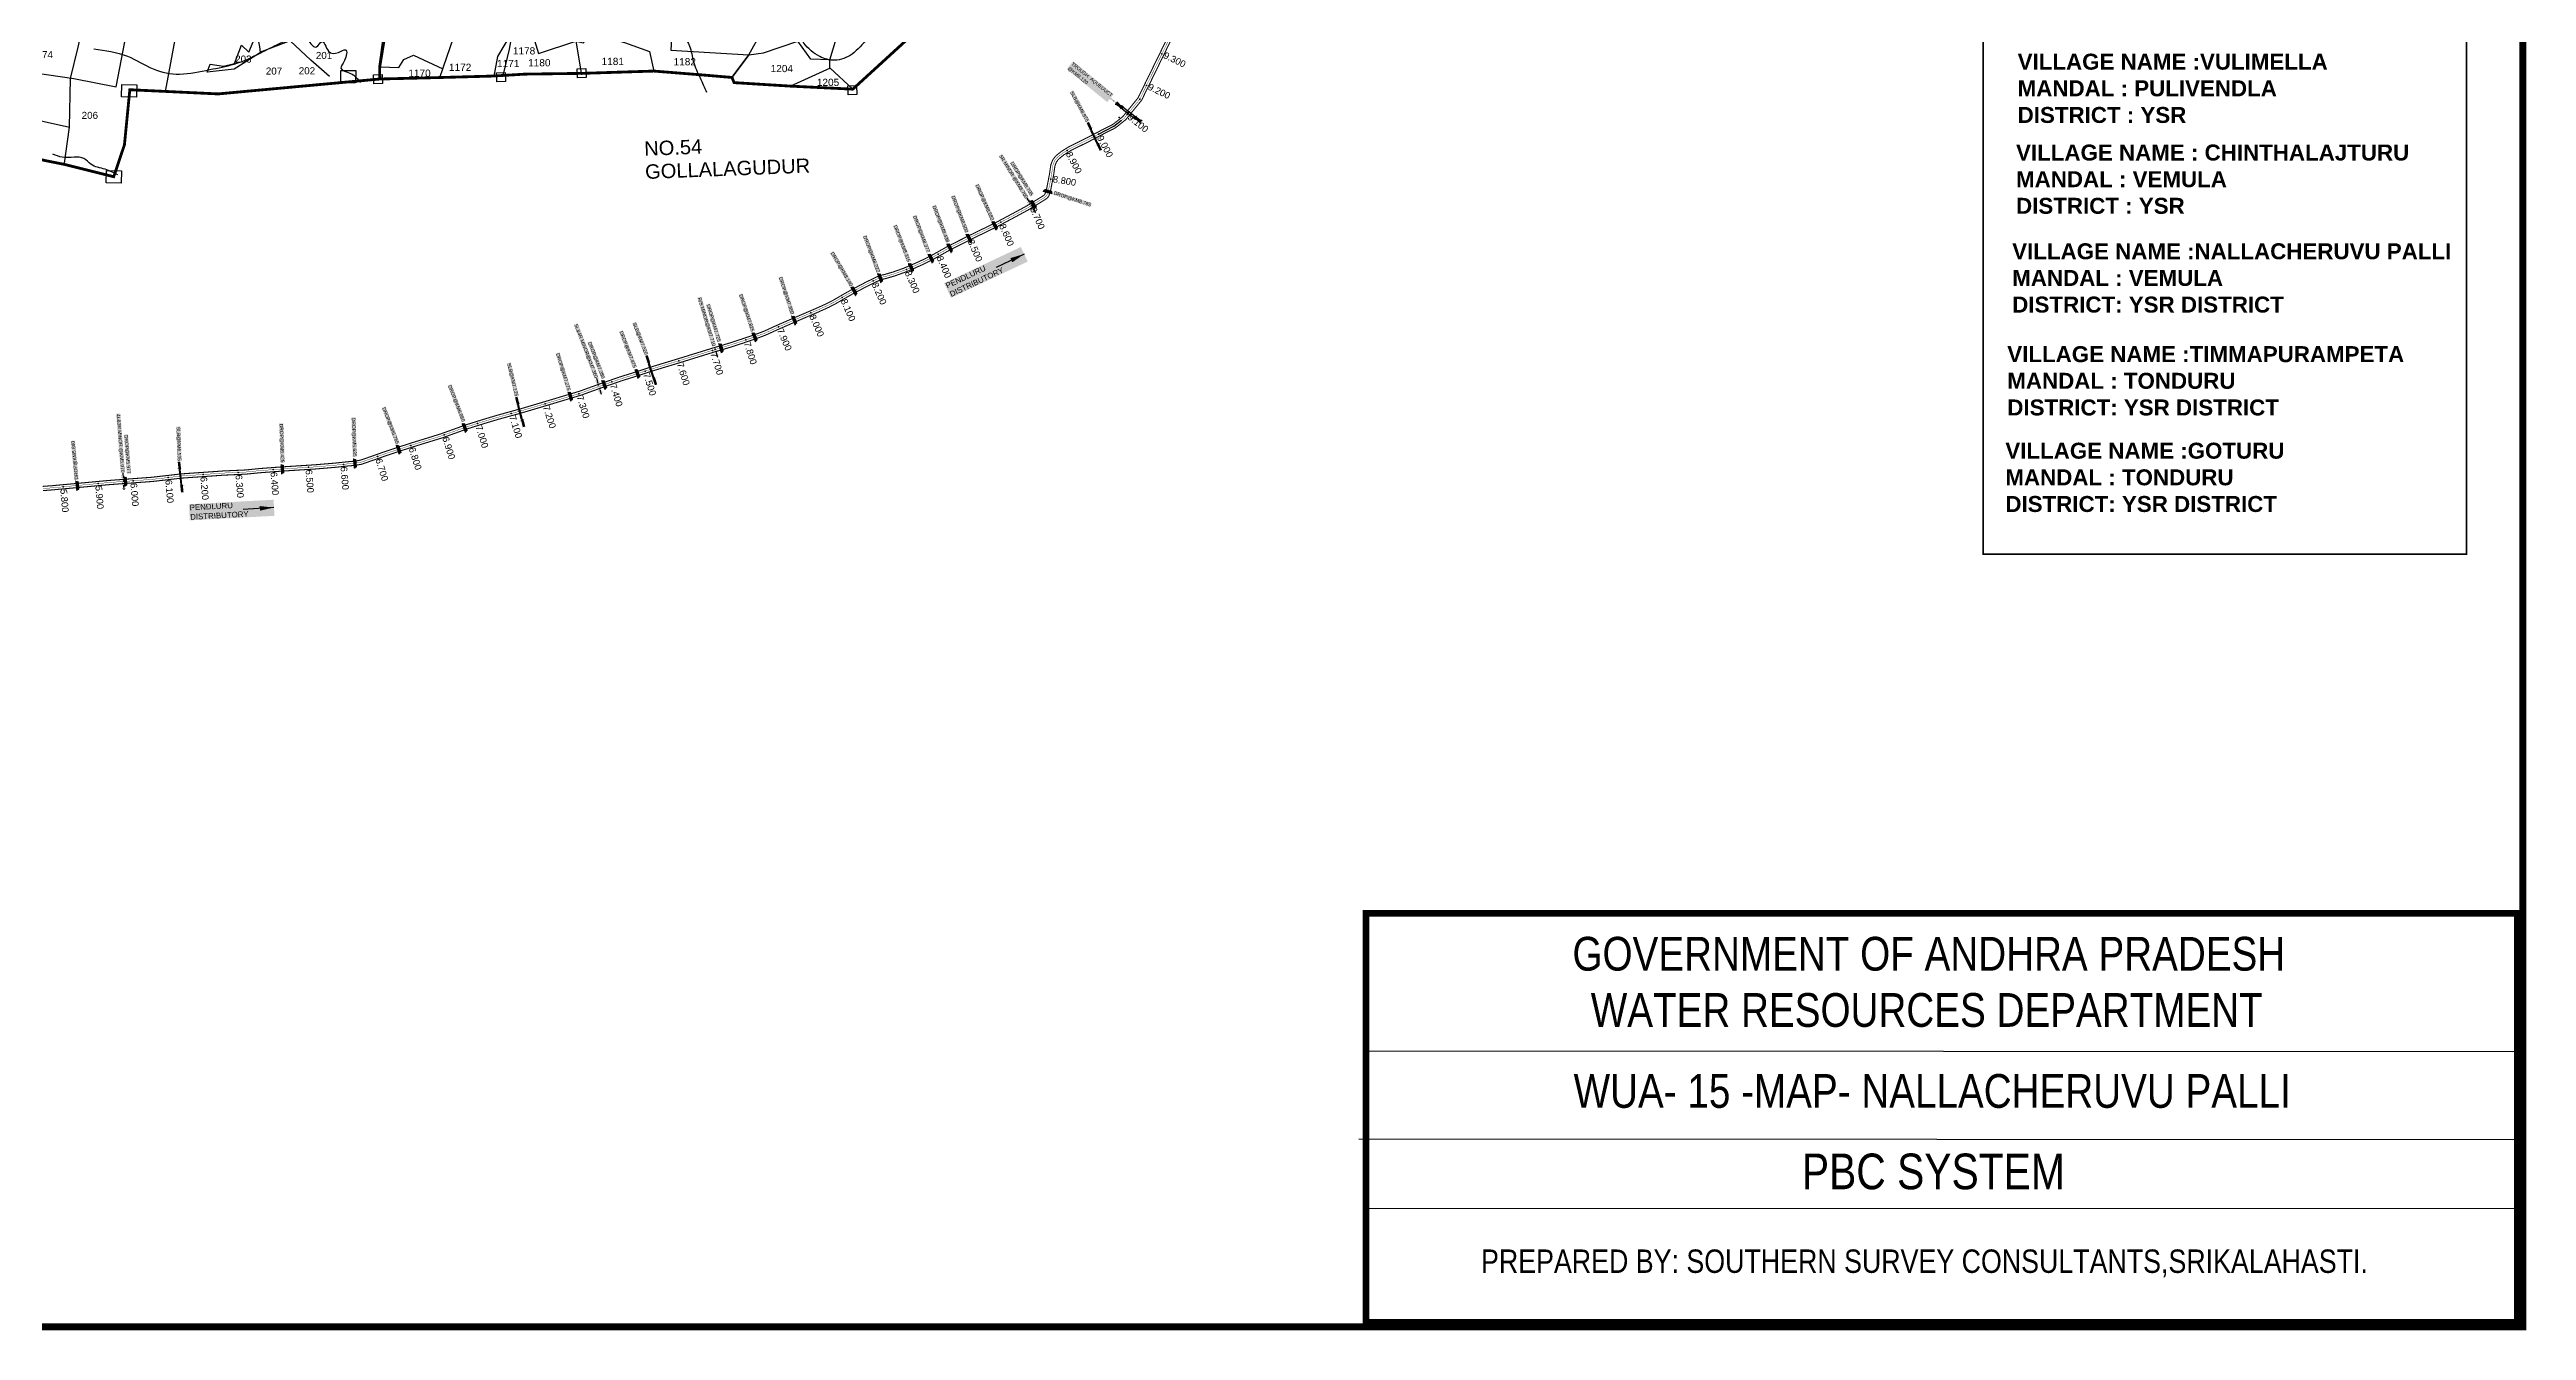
# Model space of a CAD drawing. Header units: inches. Extents: x 203261 to 228925, y 1594290 to 1605484.
# Drawn here: x 211576 to 218623, y 1594290 to 1597934 of the extents above; entities that cross this region are included whole.
import ezdxf
from ezdxf.enums import TextEntityAlignment as Align

# ---------------------------------------------------------------- set-up
doc = ezdxf.new("R2010")
doc.units = ezdxf.units.IN
doc.header["$MEASUREMENT"] = 0
doc.linetypes.add('ACAD_ISO02W100', pattern=[15, 12, -3])
doc.linetypes.add('HIDDEN2', pattern=[0.1875, 0.125, -0.0625])
for name, color, linetype in [('CANAL1', 7, 'Continuous'), ('CSMark', 72, 'Continuous'), ('FRAME 025', 7, 'Continuous'), ('PAPER SIZE', 5, 'Continuous'), ('PLOT NO', 7, 'Continuous'), ('PLOTS', 7, 'Continuous'), ('PLOTS NO', 7, 'Continuous'), ('STREAM', 4, 'Continuous'), ('STRUCTURE', 5, 'Continuous'), ('TEXT', 1, 'Continuous'), ('text2', 7, 'Continuous'), ('TITLEBLOCK', 7, 'Continuous'), ('VILLAGE BOUNDRY', 5, 'Continuous'), ('VILLAGE BOUNDRY STONE', 1, 'Continuous'), ('VILLAGE BOUNDRY STONES', 1, 'Continuous')]:
    doc.layers.add(name, color=color, linetype=linetype)
doc.styles.add('ARIALN', font='ARIALN.TTF')
doc.styles.get("Standard").update_dxf_attribs({"font": 'arial.ttf'})
doc.dimstyles.get("Standard").update_dxf_attribs({"dimtxt": 0.18, "dimasz": 0.18, "dimexe": 0.18, "dimexo": 0.0625, "dimgap": 0.09, "dimtad": 0, "dimtih": 1, "dimtoh": 1, "dimdec": 4, "dimzin": 0, "dimdsep": 46, "dimtxsty": 'Standard', "dimcen": 0.09, "dimadec": 0, "dimazin": 0, "dimtfac": 1, "dimtdec": 4, "dimtofl": 0, "dimtmove": 0, "dimatfit": 3, "dimfxl": 1, "dimtolj": 1, "dimtzin": 0, "dimarcsym": 0})

# ---------------------------------------------------------------- blocks, each defined once
blk = doc.blocks.new('DROP')
h = blk.add_hatch()
h.set_pattern_fill('ANSI31', color=1, scale=10, angle=45)
h.set_pattern_definition([(90, (-324.4107, -25.7687), (-1.25, 0), [])])
h.paths.add_polyline_path([(-9.9, -4.3), (-13.8, 4.1), (13.8, 4.1), (10.2, -4.3)])
at = {"layer": 'STRUCTURE', "color": 5, "const_width": 0.49}
blk.add_lwpolyline([(-9.9, -4.3), (-13.8, 4.1), (13.8, 4.1), (10.2, -4.3), (-9.9, -4.3)], dxfattribs=at)
at = {"layer": 'STRUCTURE', "color": 5}
blk.add_circle((0, 0), 1.33, dxfattribs=at)
blk = doc.blocks.new('1INLET')
at = {"layer": 'STRUCTURE', "color": 190}
for points, const_width in [([(9, 10), (9, 7), (5, 4), (0, 4), (0, 4), (0, 4), (-5, 4), (-9, 7), (-9, 10)], 0.35), ([(0, -4), (0, 4)], 1.75), ([(7, 6), (23, 6)], 0.35), ([(-9, -10), (-9, -7), (-5, -4), (0, -4), (5, -4), (9, -7), (9, -10)], 0.35), ([(7, -6), (23, -6)], 0.35)]:
    blk.add_lwpolyline(points, dxfattribs=dict(at, const_width=const_width))
at = {"layer": 'STRUCTURE', "color": 0}
blk.add_circle((0, 0), 1.31, dxfattribs=at)
blk.add_leader([(26, 0), (6, 0)], dimstyle='Standard', override={"dimasz": 8, "dimgap": 0.09, "dimtad": 0}, dxfattribs=at)
blk = doc.blocks.new('UT')
at = {"layer": 'STRUCTURE'}
h = blk.add_hatch(dxfattribs=at)
h.set_pattern_fill('DASH', color=150, scale=8, angle=-39.6278, style=0)
h.set_pattern_definition([(320.372247933, (-4370.464, -6260.8811), (1.40800153113, 0.132407282), [1, -1])])
h.paths.add_polyline_path([(765163, 1700682), (765166, 1700681), (765167, 1700680), (765169, 1700680), (765172, 1700680), (765176, 1700679), (765180, 1700679), (765183, 1700680), (765188, 1700681), (765189, 1700681), (765193, 1700682), (765196, 1700680), (765196, 1700672), (765193, 1700670), (765191, 1700671), (765188, 1700671), (765185, 1700672), (765184, 1700672), (765181, 1700672), (765180, 1700673), (765178, 1700673), (765177, 1700673), (765175, 1700673), (765173, 1700672), (765170, 1700672), (765168, 1700672), (765166, 1700671), (765165, 1700671), (765163, 1700670)])
h.paths.add_polyline_path([(765259, 1700682), (765256, 1700680), (765256, 1700672), (765259, 1700670), (765262, 1700671), (765264, 1700672), (765266, 1700672), (765269, 1700673), (765273, 1700673), (765276, 1700673), (765279, 1700673), (765281, 1700673), (765284, 1700672), (765286, 1700672), (765288, 1700671), (765289, 1700671), (765289, 1700683), (765288, 1700682), (765286, 1700681), (765283, 1700681), (765281, 1700680), (765277, 1700680), (765273, 1700680), (765269, 1700680), (765265, 1700681), (765261, 1700682)])
at = {"layer": 'STRUCTURE', "color": 150, "const_width": 0.628}
for points in [[(765190, 1700688), (765190, 1700684), (765196, 1700680), (765256, 1700680), (765262, 1700684), (765262, 1700688)], [(765190, 1700664), (765190, 1700668), (765196, 1700672), (765256, 1700672), (765262, 1700668), (765262, 1700664)]]:
    blk.add_lwpolyline(points, dxfattribs=at)
at = {"layer": 'STRUCTURE', "color": 150}
for points in [[(765196, 1700680), (765256, 1700680)], [(765196, 1700672), (765256, 1700672)], [(765196, 1700672), (765256, 1700672)]]:
    blk.add_lwpolyline(points, dxfattribs=at)
at = {"layer": 'STRUCTURE', "color": 0}
blk.add_circle((765226, 1700676), 1.89, dxfattribs=at)
at = {"layer": 'STRUCTURE', "color": 150}
for points in [[(765163, 1700682), (765164, 1700681), (765168, 1700680), (765171, 1700680), (765176, 1700679), (765185, 1700680), (765193, 1700682)], [(765163, 1700670), (765164, 1700671), (765168, 1700672), (765171, 1700672), (765176, 1700673), (765185, 1700672), (765193, 1700670)], [(765289, 1700683), (765288, 1700682), (765284, 1700681), (765281, 1700680), (765276, 1700680), (765267, 1700680), (765259, 1700682)], [(765289, 1700671), (765288, 1700671), (765284, 1700672), (765281, 1700673), (765276, 1700673), (765267, 1700672), (765259, 1700670)]]:
    blk.add_spline(points, degree=3, dxfattribs=at)
at = {"layer": 'STRUCTURE', "color": 0}
blk.add_text('STREAM', height=5, dxfattribs=at).set_placement((765148, 1700676), align=Align.MIDDLE_CENTER)
for points in [[(765191, 1700676), (765164, 1700676)], [(765289, 1700677), (765265, 1700676)]]:
    blk.add_leader(points, dimstyle='Standard', override={"dimasz": 10, "dimgap": 0.09, "dimtad": 0}, dxfattribs=at)
blk = doc.blocks.new('1SLB')
at = {"layer": 'STRUCTURE'}
h = blk.add_hatch(dxfattribs=at)
h.set_pattern_fill('DOTS', color=6, scale=14, angle=320.37225, style=0)
h.set_pattern_definition([(320.372247934, (-538945.0768, -1194857.3203), (0.89503691186, 0.39489261377), [0, -0.875])])
h.paths.add_polyline_path([(-43.8, 3.5), (-43.8, -3.5), (-23.1, -3.5), (-21, -2.1), (21, -2.1), (23.1, -3.5), (43.8, -3.5), (43.8, 3.5), (23.1, 3.5), (21, 2.1), (-21, 2.1), (-23.1, 3.5)])
at = {"layer": 'STRUCTURE', "color": 6, "linetype": 'ACAD_ISO02W100', "ltscale": 0.5, "const_width": 0.35}
for points in [[(-43.8, 3.5), (-23.1, 3.5)], [(23.1, 3.5), (43.8, 3.5)], [(-43.8, -3.5), (-23.1, -3.5)], [(23.1, -3.5), (43.8, -3.5)]]:
    blk.add_lwpolyline(points, dxfattribs=at)
at = {"layer": 'STRUCTURE', "color": 6, "const_width": 0.44}
for points in [[(-25.2, 7.7), (-25.2, 4.9), (-21, 2.1), (21, 2.1), (25.2, 4.9), (25.2, 7.7)], [(-25.2, -7.7), (-25.2, -4.9), (-21, -2.1), (21, -2.1), (25.2, -4.9), (25.2, -7.7)]]:
    blk.add_lwpolyline(points, dxfattribs=at)
at = {"layer": 'STRUCTURE', "color": 6}
blk.add_lwpolyline([(-21, -2.1), (21, -2.1)], dxfattribs=at)
blk.add_lwpolyline([(-21, -2.1), (21, -2.1)], dxfattribs=at)
at = {"layer": 'STRUCTURE', "color": 0}
blk.add_circle((0, 0), 0.871, dxfattribs=at)
for points in [[(-40.8, 0), (-24.8, 0)], [(39.6, -0.2), (23.5, -0.2)]]:
    blk.add_leader(points, dimstyle='Standard', override={"dimasz": 10, "dimgap": 0.09, "dimtad": 0}, dxfattribs=at)

msp = doc.modelspace()

# ---------------------------------------------------------------- linework, layer by layer
at = {"color": 5, "const_width": 20}
msp.add_lwpolyline([(203298.6, 1605084.6), (218613.4, 1605084.6), (218613.4, 1594300.1), (203298.6, 1594300.1)], close=True, dxfattribs=at)
at = {"const_width": 5}
msp.add_lwpolyline([(217077.5, 1597992.8), (218453.1, 1597992.8), (218453.1, 1596498.2), (217077.5, 1596498.2)], close=True, dxfattribs=at)
at = {"layer": 'CANAL1', "color": 200, "const_width": 3}
for points in [[(214765.3, 1597984.9), (214672.9, 1597796.3), (214629.3, 1597742.8), (214621.6, 1597736.8), (214613.3, 1597730.1), (214603.6, 1597722.7), (214597.9, 1597719), (214580.6, 1597710.6), (214526.6, 1597682.3), (214476.1, 1597657.3), (214455.2, 1597644.4), (214440.9, 1597633), (214435.4, 1597627.1), (214429.9, 1597619.4), (214424.8, 1597606), (214421, 1597579.4), (214413.1, 1597538.5), (214409.1, 1597524.6), (214406.9, 1597520.8), (214403.3, 1597518), (214389.9, 1597509.8), (214355.2, 1597488.5), (214314, 1597466.2), (214265.3, 1597440.2), (214191.6, 1597404.4), (214132.4, 1597374.6), (214083.4, 1597347.1), (214056, 1597333.7), (214027.3, 1597320.7), (214004.6, 1597311.3), (213977.6, 1597301.7), (213954.1, 1597294.7), (213942.5, 1597292), (213936.4, 1597290.3), (213922.2, 1597283.7), (213897.7, 1597271.7), (213865.8, 1597254.9), (213858.4, 1597251), (213835.4, 1597238.1), (213805.8, 1597220.9), (213787.3, 1597211.3), (213755.6, 1597197), (213695, 1597171), (213638.8, 1597146.5), (213608.2, 1597132.4), (213579.9, 1597122), (213542.4, 1597109.3), (213509, 1597098.5), (213464.7, 1597085.3), (213361.7, 1597053.5), (213286.9, 1597030.8), (213243.4, 1597016.6), (213198.1, 1597002.5), (213140.2, 1596982.3), (213084.5, 1596962.2), (212986.9, 1596932.9), (212917.7, 1596912.4), (212848.6, 1596893.3), (212809.3, 1596881.5), (212761.2, 1596866.5), (212689.6, 1596840.8), (212600.8, 1596813.4), (212536.2, 1596792.3), (212477.8, 1596771.8), (212461.1, 1596766), (212452.5, 1596764.5), (212442.8, 1596762.9), (212424.2, 1596761.4), (212387.2, 1596757.4), (212330.8, 1596752.7), (212283.8, 1596749.7), (212230.4, 1596746.3), (212173.4, 1596742), (212133.7, 1596738), (212070.7, 1596735.2), (211951.5, 1596726.9), (211868, 1596717.3), (211744.1, 1596708.1), (211639.3, 1596698.4), (211582.9, 1596693.2), (211556.5, 1596691.3)], [(214776.7, 1597981.1), (214683.1, 1597789.7), (214637.7, 1597734.1), (214629.1, 1597727.4), (214620.7, 1597720.6), (214610.5, 1597712.8), (214603.8, 1597708.5), (214586, 1597699.9), (214532, 1597671.6), (214481.9, 1597646.8), (214462.1, 1597634.5), (214449.1, 1597624.1), (214444.7, 1597619.5), (214440.5, 1597613.7), (214436.5, 1597603), (214432.9, 1597577.4), (214424.7, 1597535.7), (214420.2, 1597519.8), (214416, 1597512.7), (214410.1, 1597508.1), (214396.2, 1597499.5), (214361.2, 1597478.1), (214319.7, 1597455.6), (214270.7, 1597429.5), (214196.9, 1597393.6), (214138, 1597364), (214089, 1597336.5), (214061.2, 1597322.8), (214032.1, 1597309.7), (214008.9, 1597300.1), (213981.4, 1597290.3), (213957.1, 1597283.1), (213945.5, 1597280.4), (213940.6, 1597279), (213927.4, 1597272.9), (213903.1, 1597261), (213871.4, 1597244.3), (213864.1, 1597240.5), (213841.4, 1597227.7), (213811.6, 1597210.3), (213792.5, 1597200.5), (213760.4, 1597186), (213699.7, 1597160), (213643.7, 1597135.5), (213612.8, 1597121.3), (213583.9, 1597110.7), (213546.2, 1597097.9), (213512.5, 1597087), (213468.2, 1597073.9), (213365.2, 1597042), (213290.5, 1597019.4), (213247, 1597005.2), (213201.9, 1596991.1), (213144.2, 1596971), (213088.2, 1596950.8), (212990.4, 1596921.4), (212921, 1596900.8), (212851.9, 1596881.8), (212812.8, 1596870.1), (212765, 1596855.1), (212693.4, 1596829.4), (212604.5, 1596802), (212540.1, 1596780.9), (212481.7, 1596760.5), (212464.1, 1596754.3), (212454.5, 1596752.7), (212444.2, 1596751), (212425.4, 1596749.4), (212388.4, 1596745.5), (212331.7, 1596740.7), (212284.6, 1596737.8), (212231.3, 1596734.3), (212174.4, 1596730.1), (212134.5, 1596726.1), (212071.4, 1596723.2), (211952.6, 1596714.9), (211869.1, 1596705.3), (211745.1, 1596696.2), (211640.4, 1596686.5), (211583.9, 1596681.3), (211557.7, 1596679.3)]]:
    msp.add_lwpolyline(points, dxfattribs=at)
at = {"layer": 'CANAL1', "color": 1, "linetype": 'HIDDEN2', "ltscale": 28, "const_width": 1}
msp.add_lwpolyline([(214771, 1597983), (214678, 1597793), (214633.5, 1597738.4), (214625.3, 1597732.1), (214617, 1597725.3), (214607.1, 1597717.7), (214600.9, 1597713.8), (214583.3, 1597705.3), (214529.3, 1597676.9), (214479, 1597652), (214458.7, 1597639.4), (214445, 1597628.6), (214440.1, 1597623.3), (214435.2, 1597616.6), (214430.6, 1597604.5), (214427, 1597578.4), (214418.9, 1597537.1), (214414.7, 1597522.2), (214411.4, 1597516.7), (214406.7, 1597513.1), (214393, 1597504.6), (214358.2, 1597483.3), (214316.9, 1597460.9), (214268, 1597434.9), (214194.2, 1597399), (214135.2, 1597369.3), (214086.2, 1597341.8), (214058.6, 1597328.2), (214029.7, 1597315.2), (214006.7, 1597305.7), (213979.5, 1597296), (213955.6, 1597288.9), (213944, 1597286.2), (213938.5, 1597284.7), (213924.8, 1597278.3), (213900.4, 1597266.4), (213868.6, 1597249.6), (213861.3, 1597245.8), (213838.4, 1597232.9), (213808.7, 1597215.6), (213789.9, 1597205.9), (213758, 1597191.5), (213697.3, 1597165.5), (213641.3, 1597141), (213610.5, 1597126.8), (213581.9, 1597116.4), (213544.3, 1597103.6), (213510.7, 1597092.8), (213466.4, 1597079.6), (213363.4, 1597047.7), (213288.7, 1597025.1), (213245.2, 1597010.9), (213200, 1596996.8), (213142.2, 1596976.6), (213086.4, 1596956.5), (212988.7, 1596927.2), (212919.4, 1596906.6), (212850.2, 1596887.5), (212811.1, 1596875.8), (212763.1, 1596860.8), (212691.5, 1596835.1), (212602.7, 1596807.7), (212538.1, 1596786.6), (212479.8, 1596766.2), (212462.6, 1596760.2), (212453.5, 1596758.6), (212443.5, 1596757), (212424.8, 1596755.4), (212387.8, 1596751.5), (212331.2, 1596746.7), (212284.2, 1596743.8), (212230.9, 1596740.3), (212173.9, 1596736.1), (212134.1, 1596732.1), (212071, 1596729.2), (211952, 1596720.9), (211868.6, 1596711.3), (211744.6, 1596702.2), (211639.9, 1596692.5), (211583.4, 1596687.2), (211557.1, 1596685.3)], dxfattribs=at)
at = {"layer": 'FRAME 025', "lineweight": -3, "elevation": 6.5}
for points in [[(215320.1, 1595085.4), (218609.4, 1595083.7)], [(215301.1, 1594834.9), (218590.5, 1594833.2)], [(215315.7, 1594638.4), (218609.4, 1594636.7)]]:
    msp.add_lwpolyline(points, dxfattribs=at)
at = {"layer": 'PAPER SIZE', "color": 5, "const_width": 19.4, "elevation": -6.5}
msp.add_lwpolyline([(215321.5, 1595476.9), (218597.2, 1595476.9), (218597.2, 1594313), (215321.5, 1594313)], close=True, dxfattribs=at)
at = {"layer": 'PLOTS'}
for points in [[(213938.8, 1600061.1), (213832.4, 1599933.4), (213746.8, 1599810.1), (213678.8, 1599684.8), (213647.4, 1599555.5), (213561.8, 1599415), (213502.7, 1599306.4), (213463, 1599204.9), (213448.6, 1599178.4), (213372.7, 1599028.9), (213312.8, 1598895.6), (213263.7, 1598766.3), (213201.3, 1598626.3), (213162.5, 1598495.7), (213146, 1598434.9), (213114, 1598374.6), (213098.3, 1598352.3), (213036.9, 1598260.9), (212966.7, 1598134.7), (212928.9, 1598060.3), (212886.6, 1597975.2), (212851, 1597914.4), (212840.5, 1597858.7)], [(213795.7, 1597905.1), (213853.1, 1598093.6), (213872.4, 1598175), (213886.3, 1598307), (213789.3, 1598339.8), (213718.5, 1598364.2), (213723.6, 1598406.5), (213762.7, 1598553.2), (213710.1, 1598564.8), (213660.3, 1598570.5), (213618.5, 1598570.4), (213540.1, 1598577.2), (213532.4, 1598581), (213425.2, 1598596.3), (213201.3, 1598626.3)], [(212616.9, 1598522.9), (212692.5, 1598419.9), (212761, 1598311.6), (212817.8, 1598215.3), (212869, 1598122.7), (212893.1, 1598070.6), (212897.8, 1598012.7), (212883.8, 1597935.3), (212865.7, 1597860.3)], [(212686.7, 1597854.4), (212735.7, 1597997.6), (212770, 1598274.9), (212775.4, 1598289), (212785, 1598384.1), (212713.1, 1598391.9), (212596.2, 1598407.4)], [(213212, 1597953.9), (213243, 1598092.7), (213271.4, 1598086.3), (213349, 1598025.4), (213343.8, 1597932.2), (213565.2, 1597919.4), (213518, 1597855.3), (213565.2, 1597919.4), (213602.9, 1597985.8), (213536.1, 1597995.3), (213455.1, 1597990.3), (213453.8, 1598010.8), (213349, 1598025.4)], [(212928.6, 1598061.8), (212947.2, 1598055.1), (212936, 1598024.3), (212967, 1597923), (213073.2, 1597958), (213090, 1597861.9)], [(213073.2, 1597958), (213095.5, 1597952.9), (213112.8, 1597981.8), (213212, 1597953.9), (213283, 1597928.1), (213295.2, 1597872.8)], [(213565.2, 1597919.4), (213607.8, 1597924.5), (213705.4, 1597958.2)], [(213861.4, 1597821.3), (213795.8, 1597882.3), (213795.7, 1597905.1), (213741.6, 1597906.4), (213705.4, 1597958.2), (213677.3, 1597985.8), (213602.9, 1597985.8)], [(212516.5, 1597885.2), (212569.8, 1597883.1), (212584.1, 1597905.8), (212611.4, 1597917.9), (212695.1, 1597879.2)], [(213683.4, 1597830), (213798.3, 1597881.6)]]:
    msp.add_lwpolyline(points, dxfattribs=at)
at = {"layer": 'PLOTS NO'}
for points in [[(211352.6, 1598069.6), (211325.5, 1597935.6), (211417.7, 1597885.2), (211645.2, 1597851.3), (211766, 1597828), (211838.7, 1598207.8), (211839.5, 1598256.9), (211850.8, 1598317.6), (211880.8, 1598580.1), (211840.2, 1598591.2), (211700.8, 1598616.3), (211663.7, 1598628.8), (211649.3, 1598629.1), (211600.3, 1598640.3), (211500.2, 1598652.9)], [(211617.9, 1597604.5), (211632.6, 1597712.9), (211635.9, 1597851.6), (211657.3, 1597940.4), (211689.8, 1598084.2), (211711.9, 1598254.2), (211795.4, 1598230.3), (211814.1, 1598387.2), (211836.6, 1598593)], [(212372.5, 1597856.9), (212319.7, 1597904.2), (212260.2, 1597959.2), (212181, 1597928.4), (212101, 1597877.8), (212024.9, 1597870), (212033.3, 1597892.3), (212070.6, 1597886.9), (212101.8, 1597894.4), (212121.9, 1597946.5), (212143, 1597926.4), (212155.8, 1597955.6), (212145.1, 1597989.4), (212086.3, 1598030.5), (212070, 1598094.1), (211966.1, 1598156.2), (211944, 1598178), (211908.8, 1598180.7), (211892, 1598205.5), (211834.4, 1598217.7)], [(211905.5, 1597814.4), (211968.2, 1598152.4)], [(211415.7, 1597761.9), (211632.6, 1597712.9)]]:
    msp.add_lwpolyline(points, dxfattribs=at)
at = {"layer": 'STREAM'}
for points in [[(212176.3, 1597925.8), (212170.7, 1597959.4), (212151, 1597999.4), (212106.5, 1598028.3), (212077.8, 1598054.4), (212086.1, 1598133.6), (212082.8, 1598203.8), (212072.2, 1598256.9), (212060.7, 1598310.9), (212047.8, 1598332.3), (212014.5, 1598346.9), (211976.7, 1598356.4), (211938.4, 1598385.2), (211909.9, 1598426.2)], [(213109.9, 1598375.9), (213139.1, 1598360.4), (213163.9, 1598346.9), (213187.3, 1598337.7), (213198.2, 1598326.8), (213224.5, 1598291.6), (213238.4, 1598258.5), (213255.5, 1598235), (213272.3, 1598216.7), (213286.4, 1598187.3), (213310.8, 1598172.9), (213340.1, 1598108.4), (213356, 1598063.2), (213349, 1598025.4), (213360.4, 1597999.4), (213396.8, 1597944), (213408.2, 1597899.3), (213426.8, 1597853.5), (213445.2, 1597812.9)], [(214142.7, 1598071.8), (214118.5, 1598072.4), (214072.5, 1598056.2), (214049.1, 1598038.4), (214019.7, 1598028.4), (213984.8, 1598006.6), (213939.8, 1597984.4), (213903.9, 1597963.1), (213859.3, 1597921.2), (213809.3, 1597903.6), (213767.9, 1597914.1), (213722.4, 1597952.6), (213706, 1597982.9), (213686.2, 1598027.2), (213655, 1598064.2), (213634.2, 1598082.2), (213616.8, 1598106.4), (213593.4, 1598129.9), (213555.5, 1598161.2), (213514.7, 1598183.4), (213474.8, 1598202.5), (213452.9, 1598235.7), (213444.4, 1598288.1), (213427, 1598323.4), (213413.4, 1598341.5), (213392.3, 1598338.1)], [(211701.7, 1597936.1), (211797.5, 1597915.1), (211871.1, 1597878.7), (211945.9, 1597864.2), (212031.7, 1597877), (212101.7, 1597892.6), (212177.2, 1597924.9), (212228.8, 1597950.5), (212269.7, 1597968.4), (212297.4, 1597988.2), (212290.8, 1598016.5), (212277.1, 1598044.1), (212276.4, 1598107.6)], [(212291.3, 1597993.6), (212314.5, 1597957.1), (212335.5, 1597941.7), (212350.7, 1597957.3), (212369.7, 1597929.7), (212397.9, 1597925.7), (212418.3, 1597933.3), (212415.1, 1597902.5), (212405.1, 1597880.6), (212432.2, 1597866.1), (212460.9, 1597840)], [(211770.1, 1597577.4), (211733.9, 1597593.6), (211693.6, 1597607.6), (211673.8, 1597623.9), (211645.8, 1597627.5), (211611.9, 1597627.6), (211584.9, 1597636.5)]]:
    msp.add_spline(points, degree=3, dxfattribs=at)
at = {"layer": 'text2', "color": 3, "linetype": 'Continuous'}
msp.add_lwpolyline([(214560.1, 1597693.1), (214604, 1597715.8), (214626.4, 1597732.9)], dxfattribs=at)
for p in [(214740.8, 1597921.4), (214696.9, 1597831.6), (214641.9, 1597748.8), (214471.3, 1597647.2), (214560.1, 1597693.1), (214424.5, 1597565.7), (214282.3, 1597442.5), (214370, 1597490.5), (214192.7, 1597398.2), (214014, 1597308.7), (214104.1, 1597351.8), (213831.5, 1597228.9), (213919.8, 1597275.8), (213695.5, 1597164.7), (213742, 1597184.6), (213461.9, 1597078.2), (213557.4, 1597108), (213650.2, 1597144.9), (213270.8, 1597019.3), (213366.4, 1597048.7), (213081.5, 1596955), (213175.7, 1596988.3), (212793.7, 1596870.3), (212889.7, 1596898.4), (212985.7, 1596926.3), (212603.7, 1596808), (212699.1, 1596837.9), (212013.1, 1596725.2), (212112.9, 1596731.1), (212212.6, 1596738.9), (212312.4, 1596745.5), (212412, 1596754), (212508.8, 1596776.4), (211614.7, 1596690.1), (211714.3, 1596699.3), (211813.9, 1596707.3), (211913.5, 1596716.5)]:
    msp.add_point(p, dxfattribs=at)
at = {"layer": 'text2', "color": 2, "linetype": 'Continuous'}
for p in [(214678, 1597793, 157), (214619, 1597741, 155), (214550, 1597685, 155), (214413, 1597531, 154), (214265, 1597436, 150), (214371, 1597490, 151), (214373, 1597488, 152), (214376, 1597490, 153), (214138, 1597371, 148), (214192, 1597400, 149), (213939, 1597288, 145), (214028, 1597315, 146), (214084, 1597342, 147), (213865, 1597250, 144), (213470, 1597082, 140), (213487, 1597085, 141), (213583, 1597116, 142), (213249, 1597014, 138), (213288, 1597022, 139), (213058, 1596949, 135), (213138, 1596980, 136), (213155, 1596981, 137), (212915, 1596903, 134), (212569, 1596800, 132), (212758, 1596858, 133), (212239, 1596738, 130), (212445, 1596759, 131), (211655, 1596697, 126), (211786, 1596706, 127), (211792, 1596707, 128), (211949, 1596718, 129)]:
    msp.add_point(p, dxfattribs=at)
at = {"layer": 'VILLAGE BOUNDRY', "linetype": 'HIDDEN2', "ltscale": 75}
msp.add_lwpolyline([(211457.4, 1597639.8, 8, 8, 0), (211619.7, 1597606.9, 8, 8, 0), (211758.6, 1597572.3, 8, 8, 0), (211789.1, 1597662.9, 8, 8, 0), (211804.4, 1597819.7, 8, 8, 0), (212055.7, 1597807.8, 8, 8, 0), (212515.7, 1597850.2, 8, 8, 0), (212515.1, 1597882.5, 8, 8, 0), (212613.7, 1598487.2, 8, 8, 0), (212620.1, 1598558.7, 8, 8, 0), (212629, 1598592.5, 8, 8, 0), (212666.6, 1598825.7, 8, 8, 0), (212757.8, 1599164.5, 8, 8, 0), (212911.2, 1599600.9, 8, 8, 0), (212959.9, 1599839.4, 0, 0, 0)], format="xyseb", dxfattribs=at)
at = {"layer": 'VILLAGE BOUNDRY', "linetype": 'HIDDEN2', "ltscale": 75, "const_width": 8}
msp.add_lwpolyline([(214222.8, 1598151.5), (213861.4, 1597821.3), (213683.4, 1597830), (213523.7, 1597839.9), (213518.9, 1597851.5), (213518.1, 1597854.6), (213426, 1597862.4), (213295.2, 1597872.8), (213088.7, 1597866.2), (212928.9, 1597864.1), (212865.7, 1597860.3), (212840.5, 1597858.7), (212686.7, 1597854.4), (212515.7, 1597850.2), (212515.1, 1597882.5), (212556.5, 1598177)], dxfattribs=at)
at = {"layer": 'VILLAGE BOUNDRY STONE'}
for points in [[(212405, 1597874.7), (212447.5, 1597874.1), (212446.9, 1597839.1), (212404.4, 1597839.8)], [(211781.8, 1597834.3), (211824.3, 1597833.6), (211823.7, 1597798.7), (211781.2, 1597799.3)], [(211738, 1597589.8), (211780.5, 1597589.1), (211779.9, 1597554.2), (211737.4, 1597554.9)]]:
    msp.add_lwpolyline(points, close=True, dxfattribs=at)
at = {"layer": 'VILLAGE BOUNDRY STONES'}
for points in [[(212498.1, 1597861.8), (212522.8, 1597862.8), (212523.8, 1597837.5), (212499.1, 1597836.5)], [(212847.6, 1597867.5), (212872.3, 1597868.4), (212873.2, 1597843.1), (212848.5, 1597842.2)], [(213076.8, 1597878.9), (213101.5, 1597879.9), (213102.4, 1597854.6), (213077.7, 1597853.7)], [(213847.1, 1597830.5), (213871.8, 1597831.4), (213872.8, 1597806.1), (213848.1, 1597805.2)]]:
    msp.add_lwpolyline(points, close=True, dxfattribs=at)

# ---------------------------------------------------------------- block references
at = {"layer": 'STRUCTURE', "color": 0, "xscale": 0.6999999999999997, "yscale": 0.6999999999999997, "zscale": 0.6999999999999997, "rotation": 322.3614808432127}
msp.add_blockref('UT', (-936526.2, 982158.4), dxfattribs=at)
at = {"layer": 'text2', "color": 3, "linetype": 'Continuous'}
for name, p, rotation in [('1SLB', (214548.6, 1597687), 295.0524236114618), ('DROP', (214375.3, 1597493.9, 302), 120.889255423903), ('DROP', (214417, 1597530.3), 165.1270706539977), ('DROP', (214266, 1597433.9), 117.2579989987271), ('DROP', (214138.1, 1597370.6), 116.8260002482935), ('DROP', (214192.7, 1597398.2), 116.8767829072633), ('DROP', (213940, 1597285.1), 109.8297417635704), ('DROP', (214027.9, 1597314.5), 113.3577291687723), ('DROP', (214084.5, 1597341), 116.2065881477261), ('DROP', (213865.7, 1597248.1), 118.7679197302794), ('DROP', (213695.5, 1597164.7), 110.8427827625646), ('DROP', (213486.9, 1597085.7), 106.1667208473243), ('DROP', (213582.8, 1597116.8), 110.8427827625646), ('DROP', (213249.3, 1597012.5), 108.673125721613), ('1SLB', (213288, 1597022, 139), 287.9000121254583), ('1SLB', (212915, 1596903, 134), 284.7464558674204), ('DROP', (213058.2, 1596948), 105.9509211655578), ('DROP', (213155, 1596981, 137), 110.0071084418472), ('DROP', (212757.8, 1596858.9), 109.5523008017499), ('DROP', (212569.9, 1596797), 108.4353417113613), ('1SLB', (211949, 1596718, 129), 276.1292238639559), ('DROP', (212238.6, 1596740.8), 92.88087167423762), ('DROP', (212445, 1596757.2), 95.88701794737665), ('DROP', (211655.3, 1596694), 95.7252501050964), ('DROP', (211792, 1596705.7), 94.46522673307811)]:
    msp.add_blockref(name, p, dxfattribs=dict(at, rotation=rotation))
for p, xscale, yscale, zscale, rotation in [((214366.4, 1597495.4), 0.7, 0.7, 0.7, 120.987048767228), ((214372.4, 1597485), 0.7, 0.7, 0.7, 300.987048767228), ((213472.3, 1597075.2, 140), 0.7000000000000001, 0.7000000000000001, 0.7000000000000001, 287.3058295419066), ((213137.7, 1596981.4), 0.7000000000000001, 0.7000000000000001, 0.7000000000000001, 107.9352375262667), ((213141.5, 1596970), 0.7000000000000001, 0.7000000000000001, 0.7000000000000001, 286.2315960338179), ((211785.8, 1596711.2, 127), 0.7000000000000001, 0.7000000000000001, 0.7000000000000001, 94.87130551050323), ((211786.6, 1596699.2), 0.7000000000000001, 0.7000000000000001, 0.7000000000000001, 274.8713055105032)]:
    msp.add_blockref('1INLET', p, dxfattribs=dict(at, xscale=xscale, yscale=yscale, zscale=zscale, rotation=rotation))

# ---------------------------------------------------------------- texts
at = {"layer": 'CSMark', "color": 1}
for s, rotation, p in [('9.300', 334.34683, (214747.2, 1597919.5)), ('9.200', 334.34683, (214703.2, 1597829.7)), ('9.100', 320.87493, (214647.6, 1597745.5)), ('8.900', 297.67482, (214475.2, 1597641.9)), ('9.000', 297.67482, (214564, 1597687.8)), ('8.800', 351.04913, (214431.1, 1597565.7)), ('8.600', 293.57585, (214285.9, 1597437)), ('8.700', 293.57585, (214373.6, 1597485)), ('8.500', 293.57585, (214196.3, 1597392.7)), ('8.300', 293.57585, (214017.5, 1597303.2)), ('8.400', 293.57585, (214107.7, 1597346.3)), ('8.100', 293.57585, (213835.1, 1597223.3)), ('8.200', 293.57585, (213923.4, 1597270.3)), ('8.000', 293.57585, (213745.6, 1597179.1)), ('7.800', 287.41754, (213560.3, 1597102.1)), ('7.900', 293.57585, (213653.8, 1597139.4)), ('7.500', 287.41754, (213273.8, 1597013.4)), ('7.600', 287.41754, (213369.4, 1597042.8)), ('7.700', 287.41754, (213464.9, 1597072.3)), ('7.300', 287.41754, (213084.4, 1596949.1)), ('7.400', 287.41754, (213178.7, 1596982.4)), ('7.000', 287.41754, (212796.6, 1596864.4)), ('7.100', 287.41754, (212892.6, 1596892.5)), ('7.200', 287.41754, (212988.6, 1596920.4)), ('6.800', 287.41754, (212606.6, 1596802.1)), ('6.900', 287.41754, (212702.1, 1596832)), ('6.300', 274.49927, (212114.3, 1596724.7)), ('6.400', 274.49927, (212214, 1596732.5)), ('6.500', 274.49927, (212313.8, 1596739.1)), ('6.600', 274.49927, (212413.4, 1596747.6)), ('6.700', 287.41754, (212511.8, 1596770.5)), ('5.800', 274.49927, (211616.1, 1596683.7)), ('5.900', 274.49927, (211715.7, 1596692.9)), ('6.000', 274.49927, (211815.4, 1596700.9)), ('6.100', 274.49927, (211914.9, 1596710)), ('6.200', 274.49927, (212014.5, 1596718.7))]:
    msp.add_text(s, height=19, rotation=rotation, dxfattribs=at).set_placement(p, align=Align.MIDDLE_LEFT)
at = {"layer": 'PLOT NO'}
for s, p in [('1178', (212926.1, 1597930.3)), ('1170', (212628.7, 1597866.9)), ('1172', (212744.2, 1597883.5)), ('1171', (212881, 1597894.3)), ('1180', (212969.5, 1597896.6)), ('1181', (213178.5, 1597900.3)), ('1182', (213383.3, 1597899.3)), ('1204', (213659.5, 1597880)), ('1205', (213791, 1597840.7))]:
    msp.add_text(s, height=20.45, dxfattribs=at).set_placement(p, align=Align.MIDDLE_CENTER)
at = {"layer": 'PLOTS NO'}
for s, p in [('174', (211562.4, 1597919.5)), ('201', (212357.1, 1597917.3)), ('203', (212127.5, 1597907)), ('207', (212214.7, 1597872.9)), ('202', (212308.4, 1597873.7)), ('206', (211690.7, 1597746.8))]:
    msp.add_text(s, height=20, dxfattribs=at).set_placement(p, align=Align.MIDDLE_CENTER)
at = {"layer": 'STRUCTURE', "color": 5, "attachment_point": 1, "bg_fill": 1, "box_fill_scale": 1.1, "bg_fill_color": 7, "bg_fill_true_color": 16777215, "bg_fill_transparency": 0}
for s, insert, char_height, width, rotation in [('TROUGH  AQUEDUCT @KM9.120', (214488.5, 1597899.1), 10, 146.505, 320.77436), ('SLB@KM8.975', (214488.4, 1597817, -139), 10, 95.932, 298.18771), ('5R MINOR @KM8.700', (214286.3, 1597635.5), 10, 141.71, 301.5611), ('DROP@KM8.705', (214317.8, 1597616.2), 10, 109.998, 301.5611), ('DROP@KM8.500', (214151.1, 1597519.3), 10, 109.998, 291.0353), ('DROP@KM8.582', (214219.2, 1597551.7), 10, 109.82, 293.95191), ('DROP@KM8.765', (214435.5, 1597531.4), 10, 109.998, 341.74739), ('DROP@KM8.315', (213986.4, 1597435.6), 10, 109.998, 291.0353), ('DROP@KM8.377', (214041.8, 1597462.7), 10, 109.998, 291.0353), ('DROP@KM8.438', (214097.2, 1597491.4), 10, 109.998, 291.0353), ('DROP@KM8.140', (213806.5, 1597359.7), 10, 109.889, 300.41216), ('DROP@KM8.222', (213900.2, 1597405.7), 10, 109.82, 290.84991), ('{\\C1;PENDLURU DISTRIBUTORY}', (214123.6, 1597268.6), 16, 237.917, 25.27301), ('DROP@KM7.950', (213660.3, 1597288.1), 10, 109.998, 288.17457), ('R/S MINOR@KM7.710', (213429.8, 1597229.9), 10, 143.258, 286.8067), ('DROP@KM7.825', (213547.4, 1597239), 10, 109.998, 288.17457), ('5L&4R MINOR@KM7.360', (213078.3, 1597154.2), 10, 162.685, 291.0353), ('SLB@KM7.520', (213244.4, 1597158.5), 10, 95.932, 291.0353), ('DROP@KM7.725', (213454.5, 1597210.4), 10, 109.998, 286.8067), ('DROP@KM7.380', (213117, 1597103.6), 10, 109.998, 291.0353), ('DROP@KM7.475', (213206.7, 1597134.3), 10, 109.998, 291.0353), ('SLB@KM7.125', (212887.9, 1597042.9), 10, 96.041, 283.43326), ('DROP@KM7.275', (213026.6, 1597071.5), 10, 109.998, 286.91724), ('DROP@KM6.960', (212719, 1596980.9), 10, 109.889, 291.0353), ('4L&3R MINOR @KM5.970', (211776.7, 1596897.7), 10, 166.567, 274.41746), ('DROP@KM6.425', (212240.3, 1596869.8), 10, 109.998, 271.99302), ('DROP@KM6.635', (212445.9, 1596886.6), 10, 109.998, 271.99302), ('DROP@KM6.765', (212531.5, 1596917.6), 10, 109.998, 291.0353), ('DROP@KM5.840', (211647.7, 1596710.3), 10, 109.889, 95.29135), ('DROP@KM5.977', (211798.5, 1596838.3), 10, 109.923, 274.41746), ('SLB@KM6.135', (211947.5, 1596860.8), 10, 96.041, 271.99302), ('{\\C1;PENDLURU DISTRIBUTORY}', (211974.4, 1596638.9), 16, 237.917, 3.0668)]:
    msp.add_mtext(s, dxfattribs=dict(at, insert=insert, char_height=char_height, width=width, rotation=rotation))
at = {"layer": 'TEXT'}
for s, height, p in [('NO.54', 40.89, (213268.7, 1597631.5)), ('GOLLALAGUDUR', 40.895, (213271.3, 1597565.8))]:
    msp.add_text(s, height=height, rotation=2.21251, dxfattribs=at).set_placement(p)
at = {"layer": 'TEXT', "width": 1299.203, "attachment_point": 1}
for s, insert, char_height in [('{\\fArial|b1|i0|c0|p34;\\C1;VILLAGE NAME :\\C5;VULIMELLA\\P\\C1;MANDAL : \\C5;PULIVENDLA \\P\\C1;DISTRICT : \\C5;YSR}', (217175.7, 1597922.3), 45.478), ('{\\fArial|b1|i0|c0|p34;\\C1;VILLAGE NAME :\\C5; CHINTHALAJTURU\\P\\C1;MANDAL : \\C5;VEMULA  \\P\\C1;DISTRICT : \\C5;YSR}', (217171.1, 1597663.8), 45.478), ('{\\fArial|b1|i0|c0|p34;\\C1;VILLAGE NAME :\\C5;NALLACHERUVU PALLI \\C1;MANDAL : \\C5;VEMULA                        \\C1;DISTRICT: \\C5;YSR DISTRICT}', (217160.2, 1597382.9), 45.4775), ('{\\fArial|b1|i0|c0|p34;\\C1;VILLAGE NAME :\\C5;TIMMAPURAMPETA \\C1;MANDAL : \\C5;TONDURU                        \\C1;DISTRICT: \\C5;YSR DISTRICT}', (217146.2, 1597090.2), 45.4775), ('{\\fArial|b1|i0|c0|p34;\\C1;VILLAGE NAME :\\C5;GOTURU               \\C1;MANDAL : \\C5;TONDURU                        \\C1;DISTRICT: \\C5;YSR DISTRICT}', (217140.7, 1596815.6), 45.4775)]:
    msp.add_mtext(s, dxfattribs=dict(at, insert=insert, char_height=char_height))
at = {"layer": 'TITLEBLOCK', "extrusion": (0.000201441, 0.004807, 0.999988), "attachment_point": 1, "text_direction": (1, -1e-06, -0.000201), "style": 'ARIALN'}
for s, insert, char_height, width in [('\\pi54.71408;GOVERNMENT OF ANDHRA PRADESH  \\P\\pi106.93782;WATER RESOURCES DEPARTMENT      ', (215854.2, 1595409.8, -19.3), 96, 2122.416), ('\\pi164.34231;WUA- 15 -MAP- NALLACHERUVU PALLI', (215748, 1595019.4, -20.7), 96, 2358.24), ('\\pi813.72371;PBC SYSTEM', (215748, 1594793.2, -20.7), 101.366, 2358.24), ('PREPARED BY: SOUTHERN SURVEY CONSULTANTS,SRIKALAHASTI.', (215648.9, 1594520.4, -16.7), 66.528, 2889.268)]:
    msp.add_mtext(s, dxfattribs=dict(at, insert=insert, char_height=char_height, width=width))

# ---------------------------------------------------------------- leaders
at = {"layer": 'PAPER SIZE', "color": 1}
for points in [[(214348.6, 1597352), (214269.5, 1597314.3)], [(212214.3, 1596631.1), (212126.8, 1596626)]]:
    msp.add_leader(points, dimstyle='Standard', override={"dimasz": 40, "dimgap": 0.09, "dimtad": 0, "dimtfill": 2, "dimtfillclr": 5}, dxfattribs=at)

doc.saveas('drawing.dxf')
